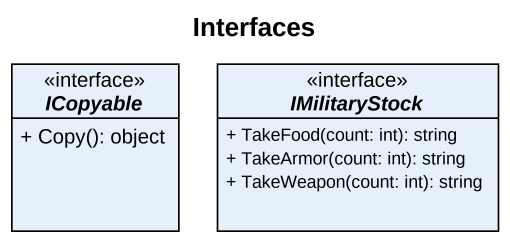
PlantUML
@startuml
title Interfaces
hide circle
hide empty members
skinparam classAttributeIconSize 0
interface ICopyable {
  + Copy(): object
}
interface IMilitaryStock {
  + TakeFood(count: int): string
  + TakeArmor(count: int): string
  + TakeWeapon(count: int): string
}
@enduml
